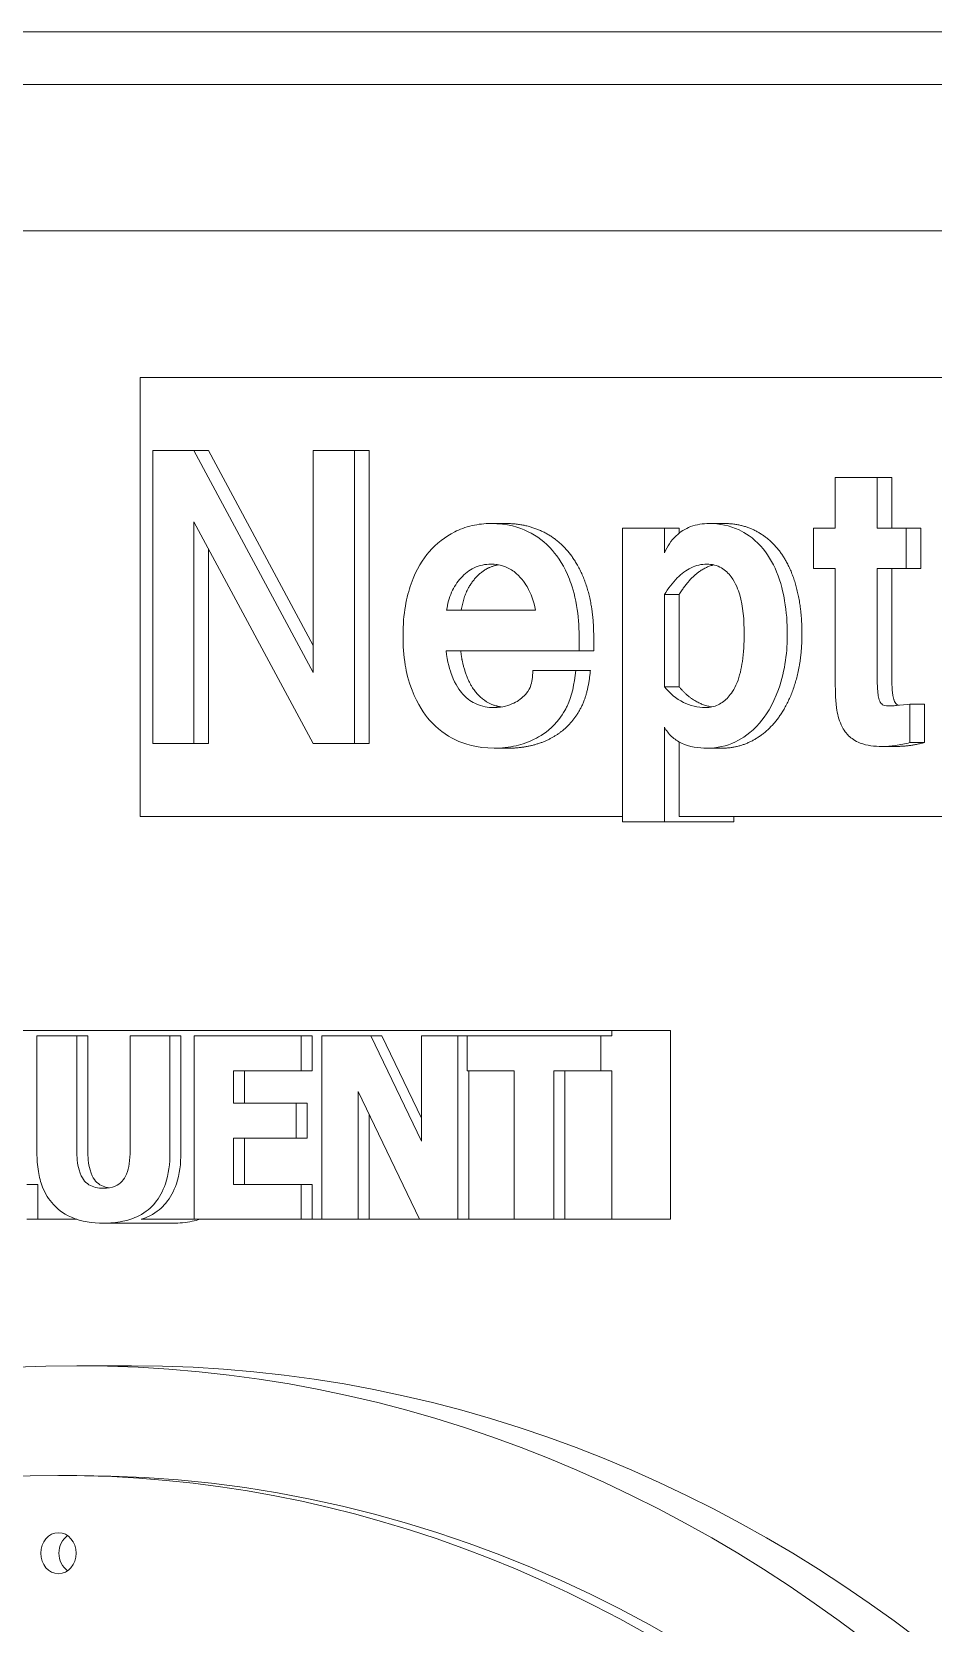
# Model space of a CAD drawing. Header units: inches. Extents: x 12 to 318, y 5 to 204.
# Drawn here: x 231.306 to 232.845, y 86.073 to 88.79 of the extents above; entities that cross this region are included whole.
import ezdxf

# ---------------------------------------------------------------- set-up
doc = ezdxf.new("R2010")
doc.units = ezdxf.units.IN
doc.header["$LTSCALE"] = 9.5
doc.header["$MEASUREMENT"] = 0
doc.layers.add('Visible', color=7, linetype='Continuous', lineweight=18)

msp = doc.modelspace()

# ---------------------------------------------------------------- linework, layer by layer
at = {"layer": 'Visible'}
for p, q in [((239.903264, 88.789912), (228.818139, 88.789912)), ((228.405472, 88.699912), (240.096815, 88.699912)), ((229.136181, 88.449877), (239.366106, 88.449877)), ((231.490688, 88.199877), (237.0116, 88.199877)), ((231.490688, 87.449877), (231.490688, 88.199877)), ((231.512144, 88.074877), (231.512144, 87.574877)), ((231.582268, 88.074877), (231.512144, 88.074877)), ((231.607268, 88.074877), (231.582268, 88.074877)), ((231.786064, 87.695828), (231.582268, 88.074877)), ((231.607268, 88.074877), (231.786064, 87.742327)), ((231.856626, 88.074877), (231.786064, 88.074877)), ((231.786064, 88.074877), (231.786064, 87.695828)), ((231.881626, 88.074877), (231.856626, 88.074877)), ((231.856626, 87.574877), (231.856626, 88.074877)), ((231.881626, 88.074877), (231.881626, 87.574877)), ((232.749702, 88.028824), (232.677825, 88.028824)), ((232.677825, 88.028824), (232.677825, 87.942286)), ((232.749702, 87.942286), (232.749702, 88.028824)), ((232.774702, 88.028824), (232.749702, 88.028824)), ((232.774702, 88.028824), (232.774702, 87.942286)), ((231.582268, 87.953419), (231.786064, 87.574877)), ((231.582268, 87.574877), (231.582268, 87.953419)), ((232.115038, 87.950383), (232.090038, 87.950383)), ((232.386123, 87.942286), (232.314685, 87.942286)), ((232.314685, 87.942286), (232.314685, 87.441273)), ((232.386123, 87.900282), (232.386123, 87.942286)), ((232.411123, 87.942286), (232.386123, 87.942286)), ((232.411123, 87.942286), (232.411123, 87.933824)), ((232.487821, 87.950383), (232.462821, 87.950383)), ((232.677825, 87.942286), (232.64101, 87.942286)), ((232.64101, 87.942286), (232.64101, 87.87346)), ((232.798788, 87.942286), (232.749702, 87.942286)), ((232.798788, 87.87346), (232.798788, 87.942286)), ((232.823788, 87.942286), (232.798788, 87.942286)), ((232.823788, 87.942286), (232.823788, 87.87346)), ((231.607268, 87.906983), (231.607268, 87.574877)), ((232.64101, 87.87346), (232.677825, 87.87346)), ((232.677825, 87.87346), (232.677825, 87.686213)), ((232.749702, 87.683682), (232.749702, 87.87346)), ((232.749702, 87.87346), (232.798788, 87.87346)), ((232.774702, 87.87346), (232.774702, 87.683682)), ((232.823788, 87.87346), (232.798788, 87.87346)), ((232.386123, 87.671537), (232.386123, 87.828925)), ((232.411123, 87.828925), (232.386123, 87.828925)), ((232.411123, 87.828925), (232.411123, 87.671537)), ((232.165859, 87.802609), (232.014217, 87.802609)), ((232.240365, 87.733278), (232.240365, 87.758075)), ((232.265365, 87.758075), (232.265365, 87.733278)), ((232.013341, 87.733278), (232.240365, 87.733278)), ((232.265365, 87.733278), (232.240365, 87.733278)), ((232.234668, 87.699371), (232.161476, 87.699371)), ((232.259668, 87.699371), (232.234668, 87.699371)), ((232.411123, 87.671537), (232.386123, 87.671537)), ((232.805362, 87.576395), (232.805362, 87.641678)), ((232.830362, 87.641678), (232.805362, 87.641678)), ((232.830362, 87.641678), (232.830362, 87.576395)), ((232.386123, 87.441273), (232.386123, 87.602711)), ((231.512144, 87.574877), (231.582268, 87.574877)), ((231.607268, 87.574877), (231.582268, 87.574877)), ((231.786064, 87.574877), (231.856626, 87.574877)), ((231.881626, 87.574877), (231.856626, 87.574877)), ((232.411123, 87.577536), (232.411123, 87.449877)), ((232.830362, 87.576395), (232.805362, 87.576395)), ((232.120297, 87.56678), (232.095297, 87.56678)), ((232.484314, 87.56678), (232.459314, 87.56678)), ((232.783029, 87.569816), (232.758029, 87.569816)), ((232.314685, 87.449877), (231.490688, 87.449877)), ((232.314685, 87.441273), (232.386123, 87.441273)), ((232.504873, 87.441273), (232.386123, 87.441273)), ((237.0116, 87.449877), (232.411123, 87.449877)), ((232.504873, 87.449877), (232.504873, 87.441273)), ((230.456063, 87.084877), (232.296367, 87.084877)), ((232.296367, 87.084877), (232.296367, 87.075377)), ((232.396367, 87.084877), (232.296367, 87.084877)), ((232.396367, 87.084877), (232.396367, 86.762377)), ((231.382566, 87.075377), (231.31447, 87.075377)), ((231.31447, 87.075377), (231.31447, 86.875503)), ((231.401316, 87.075377), (231.382566, 87.075377)), ((231.382566, 86.880069), (231.382566, 87.075377)), ((231.401316, 86.880069), (231.401316, 87.075377)), ((231.541603, 87.075377), (231.473507, 87.075377)), ((231.473507, 87.075377), (231.473507, 86.880069)), ((231.560353, 87.075377), (231.541603, 87.075377)), ((231.541603, 86.875757), (231.541603, 87.075377)), ((231.560353, 86.875757), (231.560353, 87.075377)), ((231.766, 87.075377), (231.5828, 87.075377)), ((231.5828, 87.075377), (231.5828, 86.762377)), ((231.78475, 87.075377), (231.766, 87.075377)), ((231.766, 87.01577), (231.766, 87.075377)), ((231.78475, 87.01577), (231.78475, 87.075377)), ((231.884518, 87.075377), (231.801045, 87.075377)), ((231.801045, 87.075377), (231.801045, 86.762377)), ((231.903268, 87.075377), (231.884518, 87.075377)), ((231.971066, 86.896048), (231.884518, 87.075377)), ((231.971066, 86.934899), (231.903268, 87.075377)), ((232.033231, 87.075377), (231.971066, 87.075377)), ((231.971066, 87.075377), (231.971066, 86.896048)), ((232.049166, 87.075377), (232.033231, 87.075377)), ((232.033231, 86.762377), (232.033231, 87.075377)), ((232.277617, 87.075377), (232.049166, 87.075377)), ((232.049166, 87.075377), (232.049166, 87.01577)), ((232.296367, 87.075377), (232.277617, 87.075377)), ((232.277617, 87.01577), (232.277617, 87.075377)), ((231.650456, 86.960728), (231.650456, 87.01577)), ((231.650456, 87.01577), (231.766, 87.01577)), ((231.669206, 86.960728), (231.669206, 87.01577)), ((231.78475, 87.01577), (231.766, 87.01577)), ((232.049166, 87.01577), (232.129343, 87.01577)), ((232.051981, 86.762377), (232.051981, 87.01577)), ((232.129343, 87.01577), (232.129343, 86.762377)), ((232.197439, 87.01577), (232.277617, 87.01577)), ((232.197439, 86.762377), (232.197439, 87.01577)), ((232.216189, 86.762377), (232.216189, 87.01577)), ((232.296367, 87.01577), (232.277617, 87.01577)), ((232.296367, 87.01577), (232.296367, 86.762377)), ((231.863211, 86.762377), (231.863211, 86.980513)), ((231.863211, 86.980513), (231.967771, 86.762377)), ((231.756993, 86.960728), (231.650456, 86.960728)), ((231.775743, 86.960728), (231.756993, 86.960728)), ((231.756993, 86.901121), (231.756993, 86.960728)), ((231.775743, 86.901121), (231.775743, 86.960728)), ((231.881961, 86.762377), (231.881961, 86.941396)), ((231.650456, 86.901121), (231.756993, 86.901121)), ((231.650456, 86.821984), (231.650456, 86.901121)), ((231.669206, 86.821984), (231.669206, 86.901121)), ((231.775743, 86.901121), (231.756993, 86.901121)), ((231.315748, 86.821984), (231.296998, 86.821984)), ((231.315748, 86.762377), (231.315748, 86.821984)), ((231.766, 86.821984), (231.650456, 86.821984)), ((231.78475, 86.821984), (231.766, 86.821984)), ((231.766, 86.762377), (231.766, 86.821984)), ((231.78475, 86.762377), (231.78475, 86.821984)), ((231.315748, 86.762377), (231.296998, 86.762377)), ((231.38259, 86.762377), (231.315748, 86.762377)), ((231.5828, 86.762377), (231.49275, 86.762377)), ((231.5828, 86.762377), (231.766, 86.762377)), ((231.78475, 86.762377), (231.766, 86.762377)), ((231.801045, 86.762377), (231.78475, 86.762377)), ((231.801045, 86.762377), (231.863211, 86.762377)), ((231.881961, 86.762377), (231.863211, 86.762377)), ((231.967771, 86.762377), (231.881961, 86.762377)), ((231.967771, 86.762377), (232.033231, 86.762377)), ((232.051981, 86.762377), (232.033231, 86.762377)), ((232.129343, 86.762377), (232.051981, 86.762377)), ((232.129343, 86.762377), (232.197439, 86.762377)), ((232.216189, 86.762377), (232.197439, 86.762377)), ((232.296367, 86.762377), (232.216189, 86.762377)), ((232.302617, 86.762377), (232.296367, 86.762377)), ((232.396367, 86.762377), (232.302617, 86.762377)), ((231.546787, 86.755782), (231.428037, 86.755782)), ((231.476215, 86.512377), (231.382465, 86.512377)), ((231.382465, 86.324877), (231.351215, 86.324877))]:
    msp.add_line(p, q, dxfattribs=at)
for centre, major_axis, start_param, end_param in [((231.351215, 83.699877), (0, 2.625), 3.1824788, 7.14836042), ((231.382465, 83.699877), (0, 2.8125), 3.61752935, 8.94884126), ((231.476215, 83.699877), (0, 2.8125), 3.61752935, 6.28318531), ((231.382465, 83.699877), (0, 2.625), 3.1687243, 6.28318531), ((231.382465, 86.192273), (0, -0.035), 3.68317357, 5.74160439)]:
    msp.add_ellipse(centre, major_axis=major_axis, ratio=0.8660254, start_param=start_param, end_param=end_param, dxfattribs=at)
msp.add_ellipse((231.351215, 86.192273), major_axis=(0, -0.035), ratio=0.8660254, dxfattribs=at)
for points, degree, knots in [([(232.090038, 87.950383), (232.079208, 87.950383), (232.068438, 87.94927), (232.046274, 87.9442), (232.036511, 87.940399), (232.011564, 87.927999), (231.996833, 87.916685), (231.97396, 87.890016), (231.96243, 87.872771), (231.945833, 87.825547), (231.939711, 87.797215), (231.939711, 87.758581)], 3, [-1.49193162, -1.49193162, -1.49193162, -1.49193162, -1.29030138, -1.29030138, -1.0712515, -1.0712515, -0.64119148, -0.64119148, -0.29439022, -0.29439022, 0, 0, 0, 0]), ([(232.240365, 87.758075), (232.240365, 87.775551), (232.239123, 87.793081), (232.232706, 87.830628), (232.227714, 87.845517), (232.215287, 87.877267), (232.204875, 87.89296), (232.182698, 87.918598), (232.168434, 87.929346), (232.138334, 87.943636), (232.118131, 87.950383), (232.090038, 87.950383)], 3, [-0.953742878, -0.953742878, -0.953742878, -0.953742878, -0.864238922, -0.864238922, -0.757751945, -0.757751945, -0.52950742, -0.52950742, -0.247180323, -0.247180323, 0, 0, 0, 0]), ([(232.462821, 87.950383), (232.452008, 87.950383), (232.441141, 87.948871), (232.421706, 87.941578), (232.413363, 87.936419), (232.397653, 87.921279), (232.391165, 87.911365), (232.386123, 87.900282)], 3, [-0.275184465, -0.275184465, -0.275184465, -0.275184465, -0.180024512, -0.180024512, -0.095399098, -0.095399098, 0, 0, 0, 0]), ([(232.596055, 87.761618), (232.596055, 87.780701), (232.594666, 87.799793), (232.589166, 87.831834), (232.585263, 87.849631), (232.570886, 87.884361), (232.561951, 87.899304), (232.537482, 87.926331), (232.523943, 87.934596), (232.49762, 87.94715), (232.480381, 87.950383), (232.462821, 87.950383)], 3, [-0.558955892, -0.558955892, -0.558955892, -0.558955892, -0.427301963, -0.427301963, -0.333627639, -0.333627639, -0.250557772, -0.250557772, -0.154511048, -0.154511048, 0, 0, 0, 0]), ([(232.014217, 87.802609), (232.015808, 87.813176), (232.018552, 87.823397), (232.026823, 87.842069), (232.032044, 87.85018), (232.045424, 87.865055), (232.052938, 87.87076), (232.070337, 87.879106), (232.080054, 87.881051), (232.090038, 87.881051)], 3, [-0.311667492, -0.311667492, -0.311667492, -0.311667492, -0.237050543, -0.237050543, -0.16576507, -0.16576507, -0.087852602, -0.087852602, 0, 0, 0, 0]), ([(232.102539, 87.879968), (232.081469, 87.876197), (232.044476, 87.837529), (232.039217, 87.802609)], 2, [0.22302545, 0.22302545, 0.22302545, 1, 2, 2, 2]), ([(232.090038, 87.881051), (232.097147, 87.881051), (232.10419, 87.880072), (232.117566, 87.875696), (232.123679, 87.872485), (232.139911, 87.860202), (232.147209, 87.849805), (232.15864, 87.830485), (232.163258, 87.816984), (232.165859, 87.802609)], 3, [-0.251457438, -0.251457438, -0.251457438, -0.251457438, -0.21404187, -0.21404187, -0.178283825, -0.178283825, -0.111899249, -0.111899249, 0, 0, 0, 0]), ([(232.386123, 87.828925), (232.392546, 87.839248), (232.399888, 87.849163), (232.415304, 87.864647), (232.42318, 87.870701), (232.440379, 87.878966), (232.449229, 87.881051), (232.458438, 87.881051)], 3, [-0.260849088, -0.260849088, -0.260849088, -0.260849088, -0.163914804, -0.163914804, -0.081029131, -0.081029131, 0, 0, 0, 0]), ([(232.458438, 87.881051), (232.462907, 87.881051), (232.467357, 87.880551), (232.475851, 87.878353), (232.479818, 87.87674), (232.490034, 87.870789), (232.495527, 87.865568), (232.508173, 87.84857), (232.512388, 87.836708), (232.520462, 87.808932), (232.522426, 87.785253), (232.522426, 87.761618)], 3, [-0.343912155, -0.343912155, -0.343912155, -0.343912155, -0.317867105, -0.317867105, -0.293187958, -0.293187958, -0.251194999, -0.251194999, -0.180100274, -0.180100274, 0, 0, 0, 0]), ([(231.939711, 87.758581), (231.939711, 87.741818), (231.940846, 87.724926), (231.945417, 87.697584), (231.948681, 87.682467), (231.964786, 87.64072), (231.976408, 87.62477), (231.997988, 87.599891), (232.012851, 87.588694), (232.043903, 87.574014), (232.065155, 87.56678), (232.095297, 87.56678)], 3, [-1.15207317, -1.15207317, -1.15207317, -1.15207317, -0.93289171, -0.93289171, -0.78803686, -0.78803686, -0.5752915, -0.5752915, -0.26521632, -0.26521632, 0, 0, 0, 0]), ([(232.522426, 87.761618), (232.522426, 87.746097), (232.52163, 87.729878), (232.517573, 87.702424), (232.51473, 87.689987), (232.50527, 87.666734), (232.499602, 87.659103), (232.489966, 87.648369), (232.484344, 87.64394), (232.471046, 87.637565), (232.463745, 87.636112), (232.456247, 87.636112)], 3, [-0.302907609, -0.302907609, -0.302907609, -0.302907609, -0.236448124, -0.236448124, -0.183771951, -0.183771951, -0.126677605, -0.126677605, -0.065974246, -0.065974246, 0, 0, 0, 0]), ([(232.459314, 87.56678), (232.475912, 87.56678), (232.491966, 87.570175), (232.518898, 87.583085), (232.534051, 87.592675), (232.558699, 87.621352), (232.570941, 87.63909), (232.59285, 87.70053), (232.596055, 87.733565), (232.596055, 87.761618)], 3, [-1.00371193, -1.00371193, -1.00371193, -1.00371193, -0.65582579, -0.65582579, -0.39249245, -0.39249245, -0.21376441, -0.21376441, 0, 0, 0, 0]), ([(232.095297, 87.636112), (232.084889, 87.636112), (232.074573, 87.637871), (232.058516, 87.645075), (232.05008, 87.650004), (232.03641, 87.665202), (232.029302, 87.674483), (232.020368, 87.698378), (232.014701, 87.714956), (232.013341, 87.733278)], 3, [-1.96156648, -1.96156648, -1.96156648, -1.96156648, -1.05825772, -1.05825772, -0.46701751, -0.46701751, -0.14011971, -0.14011971, 0, 0, 0, 0]), ([(232.038341, 87.733278), (232.039655, 87.715565), (232.05368, 87.674573), (232.075594, 87.648763), (232.097838, 87.638571), (232.107505, 87.637068)], 2, [0, 0, 0, 1, 2, 3, 3.61124941, 3.61124941, 3.61124941]), ([(232.095297, 87.56678), (232.10805, 87.56678), (232.120731, 87.568118), (232.143035, 87.573363), (232.155078, 87.577175), (232.177352, 87.589052), (232.1903, 87.597437), (232.211945, 87.622788), (232.217651, 87.6336), (232.227952, 87.65509), (232.232411, 87.676204), (232.234668, 87.699371)], 3, [-0.510586724, -0.510586724, -0.510586724, -0.510586724, -0.395857325, -0.395857325, -0.305816844, -0.305816844, -0.233792858, -0.233792858, -0.177640706, -0.177640706, 0, 0, 0, 0]), ([(232.161476, 87.699371), (232.16105, 87.688531), (232.159774, 87.679105), (232.156912, 87.671238), (232.15477, 87.665468), (232.14349, 87.652502), (232.136602, 87.64739), (232.121064, 87.639917), (232.109492, 87.636112), (232.095297, 87.636112)], 3, [-1.35675121, -1.35675121, -1.35675121, -1.35675121, -0.38738366, -0.38738366, -0.25082013, -0.25082013, -0.12489258, -0.12489258, 0, 0, 0, 0]), ([(232.677825, 87.686213), (232.677825, 87.66937), (232.678227, 87.652447), (232.681407, 87.625503), (232.683925, 87.615628), (232.69263, 87.596957), (232.697574, 87.591263), (232.705254, 87.583642), (232.711435, 87.578881), (232.731713, 87.571228), (232.744896, 87.569816), (232.758029, 87.569816)], 3, [-0.456376523, -0.456376523, -0.456376523, -0.456376523, -0.347954157, -0.347954157, -0.281330285, -0.281330285, -0.211467672, -0.211467672, -0.115556849, -0.115556849, 0, 0, 0, 0]), ([(232.769862, 87.639148), (232.766758, 87.639148), (232.763572, 87.639171), (232.759362, 87.6406), (232.758256, 87.64131), (232.756374, 87.643072), (232.755476, 87.644171), (232.753581, 87.647383), (232.752617, 87.6504), (232.750747, 87.659033), (232.749702, 87.666787), (232.749702, 87.683682)], 3, [-0.460292219, -0.460292219, -0.460292219, -0.460292219, -0.324637621, -0.324637621, -0.26853254, -0.26853254, -0.218737319, -0.218737319, -0.128741654, -0.128741654, 0, 0, 0, 0]), ([(232.774702, 87.683682), (232.774702, 87.66597), (232.77777, 87.648257), (232.782591, 87.641172), (232.785924, 87.640073), (232.786212, 87.639993)], 2, [0, 0, 0, 1, 2, 3, 3.08653024, 3.08653024, 3.08653024]), ([(232.456247, 87.636112), (232.449686, 87.636112), (232.443173, 87.636815), (232.430477, 87.639798), (232.424413, 87.642008), (232.406228, 87.651195), (232.395497, 87.660394), (232.386123, 87.671537)], 3, [-0.23235467, -0.23235467, -0.23235467, -0.23235467, -0.174633939, -0.174633939, -0.118377074, -0.118377074, 0, 0, 0, 0]), ([(232.805362, 87.641678), (232.801964, 87.641384), (232.787683, 87.640146), (232.781107, 87.639513), (232.777377, 87.639148), (232.769862, 87.639148)], 3, [-0.296822188, -0.296822188, -0.296822188, -0.296822188, -0.06611673, -0.06611673, 0, 0, 0, 0]), ([(232.386123, 87.602711), (232.389519, 87.596659), (232.393628, 87.591345), (232.403486, 87.582071), (232.409075, 87.578366), (232.428793, 87.568894), (232.444459, 87.56678), (232.459314, 87.56678)], 3, [-0.242357309, -0.242357309, -0.242357309, -0.242357309, -0.187522898, -0.187522898, -0.130708149, -0.130708149, 0, 0, 0, 0]), ([(232.758029, 87.569816), (232.765637, 87.569816), (232.773266, 87.570411), (232.789054, 87.572605), (232.797269, 87.5743), (232.805362, 87.576395)], 3, [-0.13991373, -0.13991373, -0.13991373, -0.13991373, -0.072976112, -0.072976112, 0, 0, 0, 0]), ([(231.31447, 86.875503), (231.31447, 86.864998), (231.315174, 86.854398), (231.318427, 86.834865), (231.320773, 86.825862), (231.32863, 86.806068), (231.334713, 86.796133), (231.348325, 86.781404), (231.357918, 86.772638), (231.390649, 86.758358), (231.409663, 86.755782), (231.428037, 86.755782)], 3, [-0.821877976, -0.821877976, -0.821877976, -0.821877976, -0.654433498, -0.654433498, -0.504909579, -0.504909579, -0.307478412, -0.307478412, -0.16166829, -0.16166829, 0, 0, 0, 0]), ([(231.428037, 86.815389), (231.423493, 86.815389), (231.418867, 86.815813), (231.410579, 86.817854), (231.406834, 86.819312), (231.39972, 86.823739), (231.396542, 86.826691), (231.391502, 86.833735), (231.388684, 86.838804), (231.383468, 86.857146), (231.382566, 86.869073), (231.382566, 86.880069)], 3, [-0.357819749, -0.357819749, -0.357819749, -0.357819749, -0.281802872, -0.281802872, -0.21609433, -0.21609433, -0.146681317, -0.146681317, -0.083787292, -0.083787292, 0, 0, 0, 0]), ([(231.437385, 86.81607), (231.435968, 86.816289), (231.434561, 86.816565), (231.429329, 86.817854), (231.425584, 86.819312), (231.41847, 86.823739), (231.415292, 86.826691), (231.410252, 86.833735), (231.407434, 86.838804), (231.402218, 86.857146), (231.401316, 86.869073), (231.401316, 86.880069)], 3, [-0.305563472, -0.305563472, -0.305563472, -0.305563472, -0.281802872, -0.281802872, -0.21609433, -0.21609433, -0.146681317, -0.146681317, -0.083787292, -0.083787292, 0, 0, 0, 0]), ([(231.473507, 86.880069), (231.473507, 86.872498), (231.473099, 86.86463), (231.471038, 86.85115), (231.46959, 86.845048), (231.465186, 86.834382), (231.46265, 86.830482), (231.456453, 86.823721), (231.452538, 86.821034), (231.441859, 86.816352), (231.434837, 86.815389), (231.428037, 86.815389)], 3, [-0.217363441, -0.217363441, -0.217363441, -0.217363441, -0.17163752, -0.17163752, -0.134758966, -0.134758966, -0.100390194, -0.100390194, -0.059831536, -0.059831536, 0, 0, 0, 0]), ([(231.428037, 86.755782), (231.439012, 86.755782), (231.450166, 86.75667), (231.470355, 86.760865), (231.479621, 86.763869), (231.500876, 86.7747), (231.509512, 86.782626), (231.52368, 86.799486), (231.529634, 86.810462), (231.539521, 86.839494), (231.541603, 86.857759), (231.541603, 86.875757)], 3, [-0.433604472, -0.433604472, -0.433604472, -0.433604472, -0.370673963, -0.370673963, -0.316022801, -0.316022801, -0.237534002, -0.237534002, -0.137141706, -0.137141706, 0, 0, 0, 0]), ([(231.49275, 86.762377), (231.497643, 86.763986), (231.502446, 86.765945), (231.519626, 86.7747), (231.528262, 86.782626), (231.54243, 86.799486), (231.548384, 86.810462), (231.558271, 86.839494), (231.560353, 86.857759), (231.560353, 86.875757)], 3, [-0.345147629, -0.345147629, -0.345147629, -0.345147629, -0.316022801, -0.316022801, -0.237534002, -0.237534002, -0.137141706, -0.137141706, 0, 0, 0, 0]), ([(231.59275, 86.762377), (231.588461, 86.760967), (231.584104, 86.759826), (231.568916, 86.75667), (231.557762, 86.755782), (231.546787, 86.755782)], 3, [0.3451476286, 0.3451476286, 0.3451476286, 0.3451476286, 0.370673963, 0.370673963, 0.4336044716, 0.4336044716, 0.4336044716, 0.4336044716])]:
    msp.add_open_spline(points, degree=degree, knots=knots, dxfattribs=at)
for points in [[(232.115038, 87.950383), (232.148785, 87.950383), (232.204884, 87.924067), (232.244328, 87.87346), (232.265365, 87.802103), (232.265365, 87.758075)], [(232.487821, 87.950383), (232.519376, 87.950383), (232.569777, 87.922549), (232.603963, 87.872448), (232.621055, 87.802609), (232.621055, 87.761618)], [(232.470686, 87.879677), (232.438291, 87.87259), (232.411123, 87.828925)], [(232.621055, 87.761618), (232.621055, 87.718095), (232.600456, 87.646233), (232.56408, 87.59512), (232.513679, 87.56678), (232.484314, 87.56678)], [(232.259668, 87.699371), (232.255723, 87.658885), (232.231618, 87.612832), (232.194804, 87.582468), (232.147032, 87.56678), (232.120297, 87.56678)], [(232.411123, 87.671537), (232.435622, 87.642415), (232.46723, 87.637233)], [(232.830362, 87.576395), (232.804942, 87.569816), (232.783029, 87.569816)]]:
    msp.add_open_spline(points, degree=2, dxfattribs=at)

doc.saveas('drawing.dxf')
